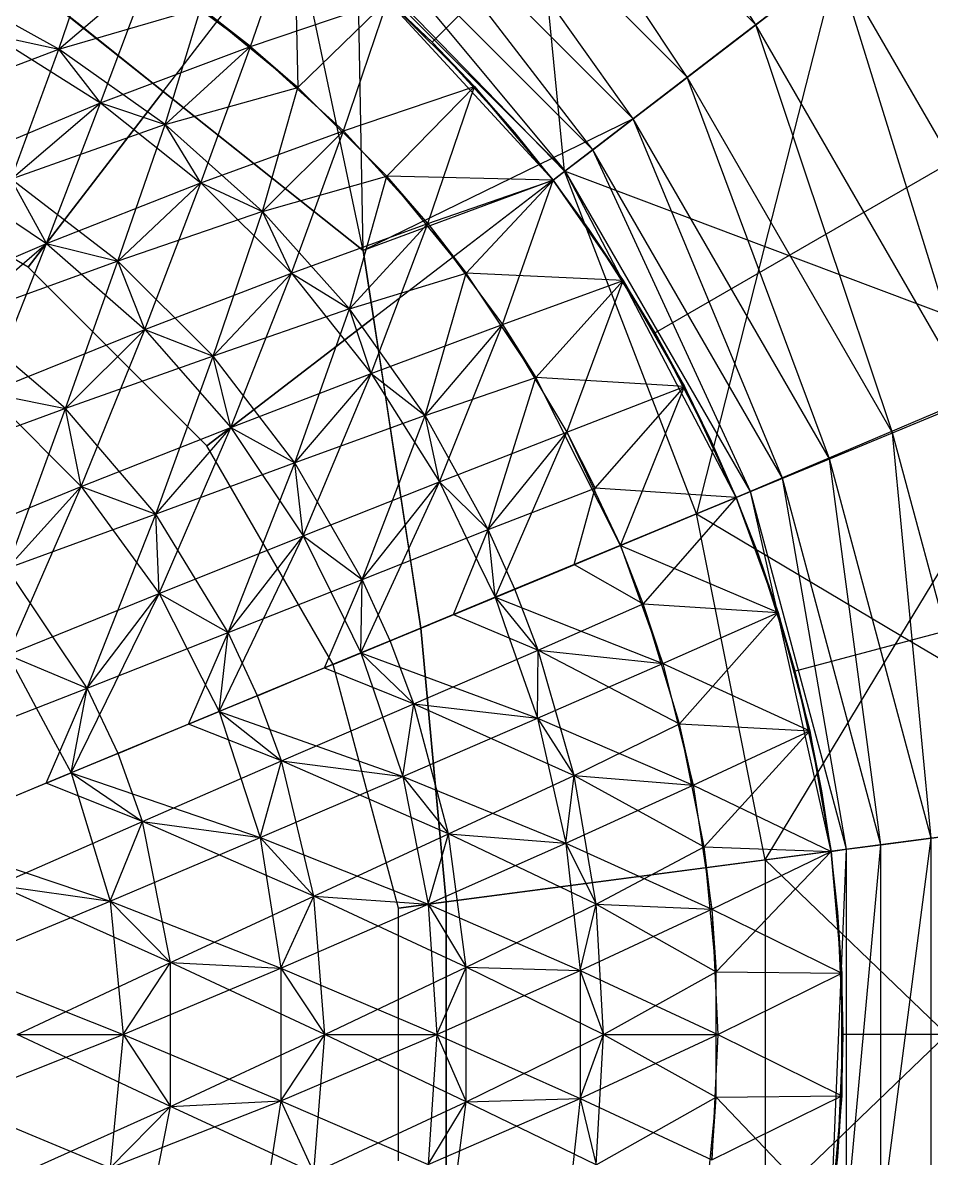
# Model space of a CAD drawing. Header units: millimetres. Extents: x -90 to 90, y -106 to 105.
# Drawn here: x 15.38 to 39.32, y -3.26 to 26.68 of the extents above; entities that cross this region are included whole.
import ezdxf

# ---------------------------------------------------------------- set-up
doc = ezdxf.new("R2010")
doc.units = ezdxf.units.MM
doc.header["$MEASUREMENT"] = 0
for name, color, linetype, true_color in [('1-CHJ_FG-O180x6', 116, 'Continuous', 0x008040), ('1-CHJ_XG1-O245x8', 241, 'Continuous', 0xff969c), ('1-QD_FG1-O114x6', 154, 'Continuous', 0x155aa6), ('1-QD_FG2-O140x6', 140, 'Continuous', 0x00b5ff), ('1-QD_FG3-O168x6', 254, 'Continuous', 0xbfbfff), ('1-QD_XG1-O168x6', 30, 'Continuous', 0xff7f00), ('1-QD_XG2-O180x8', 86, 'Continuous', 0x146d00), ('1-QD_XG3-O203x8', 12, 'Continuous', 0xbf0000), ('1-TC_ZL-B500x300x12x16', 31, 'Continuous', 0xffc28c), ('1-TG_CL-O457x12', 5, 'Continuous', 0x0000ff), ('1-TG_FG-O219x10', 140, 'Continuous', 0x00bcff), ('1-TG_HL-O299x8', 9, 'Continuous', 0xc4c4c4), ('1-TG_XG-O299x8', 12, 'Continuous', 0xb80000), ('1-TG_ZC1-O299x8', 140, 'Continuous', 0x00b2ff), ('1-TG_ZC2-O457x10', 84, 'Continuous', 0x25a025), ('1-YGZ-O1100x50', 1, 'Continuous', 0xff0000), ('1-YGZ-O1200x30', 9, 'Continuous', 0xbfbfbf), ('1-YGZ-O600x20', 6, 'Continuous', 0xff00ff)]:
    doc.layers.add(name, color=color, linetype=linetype, true_color=true_color)

msp = doc.modelspace()

# ---------------------------------------------------------------- linework, layer by layer
at = {"layer": '1-CHJ_FG-O180x6'}
for p, q in [((26.163, 26.163, 23), (24.997, 27.279, 20)), ((27.279, 24.997, 20), (26.163, 26.163, 23)), ((28.344, 23.783, 23), (27.279, 24.997, 20)), ((29.354, 22.524, 20), (28.344, 23.783, 23)), ((30.309, 21.222, 23), (29.354, 22.524, 20)), ((31.205, 19.88, 20), (30.309, 21.222, 23)), ((32.043, 18.5, 23), (31.205, 19.88, 20)), ((32.819, 17.085, 20), (32.043, 18.5, 23)), ((33.533, 15.637, 23), (32.819, 17.085, 20)), ((34.184, 14.159, 20), (33.533, 15.637, 23)), ((34.769, 12.655, 23), (34.184, 14.159, 20)), ((35.288, 11.126, 20), (34.769, 12.655, 23)), ((35.739, 9.576, 23), (35.288, 11.126, 20)), ((36.123, 8.008, 20), (35.739, 9.576, 23)), ((36.438, 6.425, 23), (36.123, 8.008, 20)), ((36.683, 4.829, 20), (36.438, 6.425, 23)), ((36.859, 3.225, 23), (36.683, 4.829, 20)), ((36.965, 1.614, 20), (36.859, 3.225, 23)), ((37, 0, 23), (36.965, 1.614, 20)), ((36.965, -1.614, 20), (37, 0, 23)), ((36.859, -3.225, 23), (36.965, -1.614, 20)), ((36.683, -4.829, 20), (36.859, -3.225, 23))]:
    msp.add_line(p, q, dxfattribs=at)
at = {"layer": '1-CHJ_XG1-O245x8'}
for p, q in [((26.163, 26.163, 23), (23.783, 28.344, 23)), ((27.279, 24.997, 20), (24.997, 27.279, 20)), ((28.344, 23.783, 23), (26.163, 26.163, 23)), ((29.354, 22.524, 20), (27.279, 24.997, 20)), ((29.354, 22.524, 23), (28.344, 23.783, 23)), ((31.205, 19.88, 20), (29.354, 22.524, 20)), ((30.309, 21.222, 23), (29.354, 22.524, 23)), ((32.043, 18.5, 23), (30.309, 21.222, 23)), ((32.819, 17.085, 20), (31.205, 19.88, 20)), ((33.533, 15.637, 23), (32.043, 18.5, 23)), ((34.184, 14.159, 20), (32.819, 17.085, 20)), ((34.184, 14.159, 23), (33.533, 15.637, 23)), ((35.288, 11.126, 20), (34.184, 14.159, 20)), ((34.769, 12.655, 23), (34.184, 14.159, 23)), ((35.739, 9.576, 23), (34.769, 12.655, 23)), ((36.123, 8.008, 20), (35.288, 11.126, 20)), ((36.438, 6.425, 23), (35.739, 9.576, 23)), ((36.683, 4.829, 20), (36.123, 8.008, 20)), ((36.683, 4.829, 23), (36.438, 6.425, 23)), ((36.965, 1.614, 20), (36.683, 4.829, 20)), ((36.859, 3.225, 23), (36.683, 4.829, 23)), ((37, 0, 23), (36.859, 3.225, 23)), ((36.965, -1.614, 20), (36.965, 1.614, 20)), ((36.859, -3.225, 23), (37, 0, 23)), ((36.683, -4.829, 20), (36.965, -1.614, 20)), ((36.683, -4.829, 23), (36.859, -3.225, 23))]:
    msp.add_line(p, q, dxfattribs=at)
at = {"layer": '1-QD_FG1-O114x6'}
for p, q in [((16.005, 20.858, 23.664), (15.068, 22.551, 20.765)), ((13.718, 18.881, 23.055), (16.005, 20.858, 23.664)), ((16.005, 20.858, 23.664), (17.883, 20.391, 20.765)), ((18.591, 18.591, 23.664), (17.883, 20.391, 20.765)), ((16.502, 16.502, 23.055), (18.591, 18.591, 23.664)), ((18.591, 18.591, 23.664), (20.391, 17.883, 20.765)), ((20.858, 16.005, 23.664), (20.391, 17.883, 20.765)), ((14.449, 16.917, 25.867), (16.502, 16.502, 23.055)), ((16.917, 14.449, 25.867), (16.502, 16.502, 23.055)), ((18.881, 13.718, 23.055), (20.858, 16.005, 23.664)), ((20.858, 16.005, 23.664), (22.551, 15.068, 20.765)), ((22.769, 13.146, 23.664), (22.551, 15.068, 20.765)), ((14.967, 12.283, 24.993), (16.917, 14.449, 25.867)), ((16.917, 14.449, 25.867), (18.881, 13.718, 23.055)), ((18.969, 11.625, 25.867), (18.881, 13.718, 23.055)), ((20.794, 10.595, 23.055), (22.769, 13.146, 23.664)), ((22.769, 13.146, 23.664), (24.325, 11.996, 20.765)), ((24.29, 10.061, 23.664), (24.325, 11.996, 20.765)), ((17.076, 9.127, 24.993), (18.969, 11.625, 25.867)), ((18.969, 11.625, 25.867), (20.794, 10.595, 23.055)), ((20.554, 8.514, 25.867), (20.794, 10.595, 23.055)), ((14.985, 10.012, 27.694), (17.076, 9.127, 24.993)), ((24.29, 10.061, 23.664), (25.682, 8.718, 20.765)), ((16.65, 6.897, 27.694), (17.076, 9.127, 24.993)), ((25.395, 6.805, 23.664), (25.682, 8.718, 20.765)), ((20.554, 8.514, 25.867), (22.195, 7.212, 23.055)), ((21.633, 5.194, 25.867), (22.195, 7.212, 23.055)), ((22.195, 7.212, 23.055), (25.395, 6.805, 23.664)), ((16.65, 6.897, 27.694), (18.528, 5.62, 24.993)), ((25.395, 6.805, 23.664), (26.601, 5.291, 20.765)), ((17.676, 3.516, 27.694), (18.528, 5.62, 24.993)), ((18.528, 5.62, 24.993), (21.633, 5.194, 25.867)), ((21.633, 5.194, 25.867), (23.05, 3.651, 23.055)), ((26.066, 3.432, 23.664), (26.601, 5.291, 20.765)), ((14.708, 3.941, 26.563), (17.676, 3.516, 27.694)), ((22.179, 1.746, 25.867), (23.05, 3.651, 23.055)), ((23.05, 3.651, 23.055), (26.066, 3.432, 23.664)), ((17.676, 3.516, 27.694), (19.269, 1.898, 24.993)), ((26.066, 3.432, 23.664), (27.064, 1.774, 20.765)), ((18.022, 0, 27.694), (19.269, 1.898, 24.993)), ((19.269, 1.898, 24.993), (22.179, 1.746, 25.867)), ((22.179, 1.746, 25.867), (23.338, 0, 23.055)), ((26.291, 0, 23.664), (27.064, 1.774, 20.765)), ((15.227, 0, 26.563), (18.022, 0, 27.694)), ((18.022, 0, 27.694), (19.269, -1.898, 24.993)), ((22.179, -1.746, 25.867), (23.338, 0, 23.055)), ((23.338, 0, 23.055), (26.291, 0, 23.664)), ((26.291, 0, 23.664), (27.064, -1.774, 20.765)), ((19.269, -1.898, 24.993), (22.179, -1.746, 25.867)), ((22.179, -1.746, 25.867), (23.05, -3.651, 23.055)), ((26.066, -3.432, 23.664), (27.064, -1.774, 20.765)), ((17.676, -3.516, 27.694), (19.269, -1.898, 24.993))]:
    msp.add_line(p, q, dxfattribs=at)
at = {"layer": '1-QD_FG2-O140x6'}
for p, q in [((22.524, 29.354, 15), (22.63, 24.968, 15)), ((16.324, 25.98, 18.142), (18.721, 28.019, 18.208)), ((22.63, 24.968, 15), (24.997, 27.279, 15)), ((21.378, 26.049, 18.208), (20.074, 27.066, 15)), ((14.569, 26.36, 21.104), (16.324, 25.98, 18.142)), ((19.13, 23.989, 18.142), (21.378, 26.049, 18.208)), ((21.378, 26.049, 18.208), (22.63, 24.968, 15)), ((17.429, 24.563, 21.104), (16.324, 25.98, 18.142)), ((24.968, 22.63, 15), (27.279, 24.997, 15)), ((15.068, 22.551, 20.765), (17.429, 24.563, 21.104)), ((17.429, 24.563, 21.104), (19.13, 23.989, 18.142)), ((20.069, 22.457, 21.104), (19.13, 23.989, 18.142)), ((21.696, 21.696, 18.142), (23.828, 23.828, 18.208)), ((17.883, 20.391, 20.765), (20.069, 22.457, 21.104)), ((20.069, 22.457, 21.104), (21.696, 21.696, 18.142)), ((29.354, 22.524, 15), (24.968, 22.63, 15)), ((26.049, 21.378, 18.208), (24.968, 22.63, 15)), ((27.066, 20.074, 15), (29.354, 22.524, 15)), ((22.457, 20.069, 21.104), (21.696, 21.696, 18.142)), ((23.989, 19.13, 18.142), (26.049, 21.378, 18.208)), ((26.049, 21.378, 18.208), (27.066, 20.074, 15)), ((20.391, 17.883, 20.765), (22.457, 20.069, 21.104)), ((22.457, 20.069, 21.104), (23.989, 19.13, 18.142)), ((31.205, 19.88, 15), (27.066, 20.074, 15)), ((28.903, 17.324, 15), (31.205, 19.88, 15)), ((24.563, 17.429, 21.104), (23.989, 19.13, 18.142)), ((25.98, 16.324, 18.142), (28.019, 18.721, 18.208)), ((28.019, 18.721, 18.208), (28.903, 17.324, 15)), ((22.551, 15.068, 20.765), (24.563, 17.429, 21.104)), ((24.563, 17.429, 21.104), (25.98, 16.324, 18.142)), ((32.819, 17.085, 15), (28.903, 17.324, 15)), ((30.462, 14.408, 15), (32.819, 17.085, 15)), ((26.36, 14.569, 21.104), (25.98, 16.324, 18.142)), ((27.644, 13.313, 18.142), (29.719, 15.885, 18.208)), ((29.719, 15.885, 18.208), (30.462, 14.408, 15)), ((24.325, 11.996, 20.765), (26.36, 14.569, 21.104)), ((26.36, 14.569, 21.104), (27.644, 13.313, 18.142)), ((34.184, 14.159, 15), (30.462, 14.408, 15)), ((34.184, 14.159, 15), (31.728, 11.352, 15)), ((27.826, 11.526, 21.104), (27.644, 13.313, 18.142)), ((27.826, 11.526, 21.104), (28.961, 10.134, 18.142)), ((31.728, 11.352, 15), (35.288, 11.126, 15)), ((32.247, 9.782, 18.208), (31.728, 11.352, 15)), ((35.288, 11.126, 15), (32.688, 8.188, 15)), ((28.941, 8.338, 21.104), (28.961, 10.134, 18.142)), ((28.961, 10.134, 18.142), (32.247, 9.782, 18.208)), ((25.682, 8.718, 20.765), (28.941, 8.338, 21.104)), ((28.941, 8.338, 21.104), (29.913, 6.828, 18.142)), ((32.688, 8.188, 15), (36.123, 8.008, 15)), ((33.05, 6.574, 18.208), (32.688, 8.188, 15)), ((36.123, 8.008, 15), (33.333, 4.944, 15)), ((29.693, 5.045, 21.104), (29.913, 6.828, 18.142)), ((29.913, 6.828, 18.142), (33.05, 6.574, 18.208)), ((26.601, 5.291, 20.765), (29.693, 5.045, 21.104)), ((29.693, 5.045, 21.104), (30.49, 3.435, 18.142)), ((33.333, 4.944, 15), (36.683, 4.829, 15)), ((33.535, 3.303, 18.208), (33.333, 4.944, 15)), ((36.683, 4.829, 15), (33.657, 1.653, 15)), ((30.071, 1.689, 21.104), (30.49, 3.435, 18.142)), ((30.49, 3.435, 18.142), (33.535, 3.303, 18.208)), ((33.535, 3.303, 18.208), (33.657, 1.653, 15)), ((27.064, 1.774, 20.765), (30.071, 1.689, 21.104)), ((30.071, 1.689, 21.104), (30.683, 0, 18.142)), ((33.657, 1.653, 15), (36.965, 1.614, 15)), ((30.071, -1.689, 21.104), (30.683, 0, 18.142)), ((30.683, 0, 18.142), (33.698, 0, 18.208)), ((27.064, -1.774, 20.765), (30.071, -1.689, 21.104)), ((30.071, -1.689, 21.104), (30.49, -3.435, 18.142)), ((33.535, -3.303, 18.208), (33.657, -1.653, 15)), ((33.657, -1.653, 15), (36.965, -1.614, 15)), ((36.683, -4.829, 15), (33.657, -1.653, 15))]:
    msp.add_line(p, q, dxfattribs=at)
at = {"layer": '1-QD_FG3-O168x6'}
for p, q in [((27.279, 24.997, 15), (24.997, 27.279, 12)), ((29.354, 22.524, 15), (27.279, 24.997, 12)), ((27.279, 24.997, 12), (27.279, 24.997, 15)), ((31.205, 19.88, 15), (29.354, 22.524, 12)), ((32.819, 17.085, 15), (31.205, 19.88, 12)), ((31.205, 19.88, 12), (31.205, 19.88, 15)), ((34.184, 14.159, 15), (32.819, 17.085, 12)), ((32.819, 17.085, 12), (32.819, 17.085, 15)), ((34.184, 14.159, 15), (31.133, 12.896, 15)), ((32.837, 13.602, 13.63), (34.184, 14.159, 15)), ((35.288, 11.126, 15), (34.184, 14.159, 12)), ((32.692, 13.541, 16.642), (29.906, 12.388, 16.712)), ((31.133, 12.896, 15), (32.692, 13.541, 16.642)), ((31.133, 12.896, 18.208), (28.347, 11.742, 18.142)), ((29.906, 12.388, 16.712), (31.133, 12.896, 18.208)), ((29.509, 12.223, 19.697), (26.73, 11.072, 19.494)), ((28.347, 11.742, 18.142), (29.509, 12.223, 19.697)), ((27.826, 11.526, 21.104), (25.057, 10.379, 20.765)), ((26.73, 11.072, 19.494), (27.826, 11.526, 21.104)), ((36.123, 8.008, 15), (35.288, 11.126, 12)), ((35.288, 11.126, 12), (35.288, 11.126, 15)), ((26.084, 10.805, 22.428), (23.333, 9.665, 21.953)), ((25.057, 10.379, 20.765), (26.084, 10.805, 22.428)), ((24.29, 10.061, 23.664), (21.561, 8.931, 23.055)), ((23.333, 9.665, 21.953), (24.29, 10.061, 23.664)), ((22.445, 9.297, 24.811), (19.745, 8.179, 24.069)), ((21.561, 8.931, 23.055), (22.445, 9.297, 24.811)), ((20.554, 8.514, 25.867), (17.888, 7.409, 24.993)), ((19.745, 8.179, 24.069), (20.554, 8.514, 25.867)), ((36.683, 4.829, 15), (36.123, 8.008, 12)), ((36.123, 8.008, 12), (36.123, 8.008, 15)), ((18.621, 7.713, 26.829), (15.994, 6.625, 25.825)), ((17.888, 7.409, 24.993), (18.621, 7.713, 26.829)), ((16.65, 6.897, 27.694), (14.068, 5.827, 26.563)), ((15.994, 6.625, 25.825), (16.65, 6.897, 27.694)), ((36.965, 1.614, 15), (36.683, 4.829, 12)), ((36.965, -1.614, 15), (36.965, 1.614, 12)), ((36.965, 1.614, 12), (36.965, 1.614, 15)), ((36.683, -4.829, 15), (36.965, -1.614, 12)), ((36.965, -1.614, 12), (36.965, -1.614, 15))]:
    msp.add_line(p, q, dxfattribs=at)
at = {"layer": '1-QD_XG1-O168x6'}
for p, q in [((13.146, 22.769, 23.664), (17.429, 24.563, 21.104)), ((16.005, 20.858, 23.664), (17.429, 24.563, 21.104)), ((13.146, 22.769, 23.664), (16.005, 20.858, 23.664)), ((16.005, 20.858, 23.664), (20.069, 22.457, 21.104)), ((18.591, 18.591, 23.664), (20.069, 22.457, 21.104)), ((11.625, 18.969, 25.867), (16.005, 20.858, 23.664)), ((14.449, 16.917, 25.867), (16.005, 20.858, 23.664)), ((16.005, 20.858, 23.664), (18.591, 18.591, 23.664)), ((17.883, 20.391, 20.765), (13.718, 18.881, 23.055)), ((16.502, 16.502, 23.055), (17.883, 20.391, 20.765)), ((18.591, 18.591, 23.664), (22.457, 20.069, 21.104)), ((20.858, 16.005, 23.664), (22.457, 20.069, 21.104)), ((16.502, 16.502, 23.055), (13.718, 18.881, 23.055)), ((14.449, 16.917, 25.867), (18.591, 18.591, 23.664)), ((16.917, 14.449, 25.867), (18.591, 18.591, 23.664)), ((18.591, 18.591, 23.664), (20.858, 16.005, 23.664)), ((20.391, 17.883, 20.765), (16.502, 16.502, 23.055)), ((18.881, 13.718, 23.055), (20.391, 17.883, 20.765)), ((20.858, 16.005, 23.664), (24.563, 17.429, 21.104)), ((22.769, 13.146, 23.664), (24.563, 17.429, 21.104)), ((14.449, 16.917, 25.867), (16.917, 14.449, 25.867)), ((16.502, 16.502, 23.055), (12.283, 14.967, 24.993)), ((14.967, 12.283, 24.993), (16.502, 16.502, 23.055)), ((18.881, 13.718, 23.055), (16.502, 16.502, 23.055)), ((16.917, 14.449, 25.867), (20.858, 16.005, 23.664)), ((18.969, 11.625, 25.867), (20.858, 16.005, 23.664)), ((20.858, 16.005, 23.664), (22.769, 13.146, 23.664)), ((22.551, 15.068, 20.765), (18.881, 13.718, 23.055)), ((20.794, 10.595, 23.055), (22.551, 15.068, 20.765)), ((12.743, 12.743, 27.694), (16.917, 14.449, 25.867)), ((14.985, 10.012, 27.694), (16.917, 14.449, 25.867)), ((16.917, 14.449, 25.867), (18.969, 11.625, 25.867)), ((22.769, 13.146, 23.664), (26.36, 14.569, 21.104)), ((24.29, 10.061, 23.664), (26.36, 14.569, 21.104)), ((18.881, 13.718, 23.055), (14.967, 12.283, 24.993)), ((17.076, 9.127, 24.993), (18.881, 13.718, 23.055)), ((20.794, 10.595, 23.055), (18.881, 13.718, 23.055)), ((18.969, 11.625, 25.867), (22.769, 13.146, 23.664)), ((20.554, 8.514, 25.867), (22.769, 13.146, 23.664)), ((22.769, 13.146, 23.664), (23.848, 10.958, 23.664)), ((17.076, 9.127, 24.993), (14.967, 12.283, 24.993)), ((20.794, 10.595, 23.055), (24.325, 11.996, 20.765)), ((23.333, 9.665, 21.953), (24.325, 11.996, 20.765)), ((14.985, 10.012, 27.694), (18.969, 11.625, 25.867)), ((16.65, 6.897, 27.694), (18.969, 11.625, 25.867)), ((18.969, 11.625, 25.867), (20.1, 9.405, 25.867)), ((23.848, 10.958, 23.664), (24.29, 10.061, 23.664)), ((17.076, 9.127, 24.993), (20.794, 10.595, 23.055)), ((19.745, 8.179, 24.069), (20.794, 10.595, 23.055)), ((21.561, 8.931, 23.055), (20.794, 10.595, 23.055)), ((14.985, 10.012, 27.694), (16.179, 7.779, 27.694)), ((24.29, 10.061, 23.664), (28.941, 8.338, 21.104)), ((24.29, 10.061, 23.664), (24.611, 9.114, 23.664)), ((23.333, 9.665, 21.953), (25.682, 8.718, 20.765)), ((20.1, 9.405, 25.867), (20.554, 8.514, 25.867)), ((13.187, 7.613, 26.563), (17.076, 9.127, 24.993)), ((15.994, 6.625, 25.825), (17.076, 9.127, 24.993)), ((17.888, 7.409, 24.993), (17.076, 9.127, 24.993)), ((24.611, 9.114, 23.664), (25.395, 6.805, 23.664)), ((22.195, 7.212, 23.055), (21.561, 8.931, 23.055)), ((22.195, 7.212, 23.055), (25.682, 8.718, 20.765)), ((20.554, 8.514, 25.867), (25.395, 6.805, 23.664)), ((20.554, 8.514, 25.867), (20.863, 7.563, 25.867)), ((22.195, 7.212, 23.055), (19.745, 8.179, 24.069)), ((25.395, 6.805, 23.664), (28.941, 8.338, 21.104)), ((16.179, 7.779, 27.694), (16.65, 6.897, 27.694)), ((20.863, 7.563, 25.867), (21.633, 5.194, 25.867)), ((18.528, 5.62, 24.993), (17.888, 7.409, 24.993)), ((18.528, 5.62, 24.993), (22.195, 7.212, 23.055)), ((23.05, 3.651, 23.055), (22.195, 7.212, 23.055)), ((26.601, 5.291, 20.765), (22.195, 7.212, 23.055)), ((16.65, 6.897, 27.694), (21.633, 5.194, 25.867)), ((16.65, 6.897, 27.694), (16.94, 5.94, 27.694)), ((18.528, 5.62, 24.993), (15.994, 6.625, 25.825)), ((21.633, 5.194, 25.867), (25.395, 6.805, 23.664)), ((25.395, 6.805, 23.664), (26.066, 3.432, 23.664)), ((25.395, 6.805, 23.664), (29.693, 5.045, 21.104)), ((16.94, 5.94, 27.694), (17.676, 3.516, 27.694)), ((14.708, 3.941, 26.563), (18.528, 5.62, 24.993)), ((19.269, 1.898, 24.993), (18.528, 5.62, 24.993)), ((23.05, 3.651, 23.055), (18.528, 5.62, 24.993)), ((12.609, 5.223, 29.132), (17.676, 3.516, 27.694)), ((17.676, 3.516, 27.694), (21.633, 5.194, 25.867)), ((21.633, 5.194, 25.867), (22.179, 1.746, 25.867)), ((21.633, 5.194, 25.867), (26.066, 3.432, 23.664)), ((23.05, 3.651, 23.055), (26.601, 5.291, 20.765)), ((26.066, 3.432, 23.664), (29.693, 5.045, 21.104)), ((19.269, 1.898, 24.993), (14.708, 3.941, 26.563)), ((19.269, 1.898, 24.993), (23.05, 3.651, 23.055)), ((23.338, 0, 23.055), (23.05, 3.651, 23.055)), ((27.064, 1.774, 20.765), (23.05, 3.651, 23.055)), ((13.531, 1.781, 29.132), (17.676, 3.516, 27.694)), ((17.676, 3.516, 27.694), (18.022, 0, 27.694)), ((17.676, 3.516, 27.694), (22.179, 1.746, 25.867)), ((22.179, 1.746, 25.867), (26.066, 3.432, 23.664)), ((26.066, 3.432, 23.664), (26.291, 0, 23.664)), ((26.066, 3.432, 23.664), (30.071, 1.689, 21.104)), ((15.227, 0, 26.563), (19.269, 1.898, 24.993)), ((19.269, -1.898, 24.993), (19.269, 1.898, 24.993)), ((23.338, 0, 23.055), (19.269, 1.898, 24.993)), ((13.531, 1.781, 29.132), (18.022, 0, 27.694)), ((18.022, 0, 27.694), (22.179, 1.746, 25.867)), ((22.179, 1.746, 25.867), (22.179, -1.746, 25.867)), ((22.179, 1.746, 25.867), (26.291, 0, 23.664)), ((23.338, 0, 23.055), (27.064, 1.774, 20.765)), ((26.291, 0, 23.664), (30.071, 1.689, 21.104)), ((13.531, -1.781, 29.132), (18.022, 0, 27.694)), ((19.269, -1.898, 24.993), (15.227, 0, 26.563)), ((18.022, 0, 27.694), (17.676, -3.516, 27.694)), ((18.022, 0, 27.694), (22.179, -1.746, 25.867)), ((19.269, -1.898, 24.993), (23.338, 0, 23.055)), ((22.179, -1.746, 25.867), (26.291, 0, 23.664)), ((23.05, -3.651, 23.055), (23.338, 0, 23.055)), ((27.064, -1.774, 20.765), (23.338, 0, 23.055)), ((26.291, 0, 23.664), (26.066, -3.432, 23.664)), ((26.291, 0, 23.664), (30.071, -1.689, 21.104)), ((13.531, -1.781, 29.132), (17.676, -3.516, 27.694)), ((17.676, -3.516, 27.694), (22.179, -1.746, 25.867)), ((22.179, -1.746, 25.867), (21.633, -5.194, 25.867)), ((22.179, -1.746, 25.867), (26.066, -3.432, 23.664)), ((23.05, -3.651, 23.055), (27.064, -1.774, 20.765)), ((26.066, -3.432, 23.664), (30.071, -1.689, 21.104)), ((14.708, -3.941, 26.563), (19.269, -1.898, 24.993)), ((18.528, -5.62, 24.993), (19.269, -1.898, 24.993)), ((23.05, -3.651, 23.055), (19.269, -1.898, 24.993))]:
    msp.add_line(p, q, dxfattribs=at)
at = {"layer": '1-QD_XG2-O180x8'}
for p, q in [((22.524, 29.354, 12), (22.63, 24.968, 15)), ((16.324, 25.98, 18.142), (17.324, 28.903, 15)), ((17.429, 24.563, 21.104), (18.721, 28.019, 18.208)), ((18.721, 28.019, 18.208), (21.378, 26.049, 18.208)), ((16.324, 25.98, 18.142), (13.313, 27.644, 18.142)), ((22.63, 24.968, 15), (24.997, 27.279, 12)), ((24.997, 27.279, 15), (27.279, 24.997, 15)), ((16.324, 25.98, 18.142), (20.074, 27.066, 15)), ((19.13, 23.989, 18.142), (20.074, 27.066, 15)), ((22.63, 24.968, 15), (20.074, 27.066, 15)), ((14.569, 26.36, 21.104), (17.429, 24.563, 21.104)), ((17.429, 24.563, 21.104), (21.378, 26.049, 18.208)), ((20.069, 22.457, 21.104), (21.378, 26.049, 18.208)), ((21.378, 26.049, 18.208), (23.828, 23.828, 18.208)), ((11.996, 24.325, 20.765), (16.324, 25.98, 18.142)), ((15.068, 22.551, 20.765), (16.324, 25.98, 18.142)), ((19.13, 23.989, 18.142), (16.324, 25.98, 18.142)), ((19.13, 23.989, 18.142), (22.63, 24.968, 15)), ((21.696, 21.696, 18.142), (22.63, 24.968, 15)), ((24.968, 22.63, 15), (22.63, 24.968, 15)), ((24.968, 22.63, 15), (27.279, 24.997, 12)), ((27.279, 24.997, 15), (29.354, 22.524, 15)), ((17.429, 24.563, 21.104), (20.069, 22.457, 21.104)), ((19.13, 23.989, 18.142), (15.068, 22.551, 20.765)), ((17.883, 20.391, 20.765), (19.13, 23.989, 18.142)), ((21.696, 21.696, 18.142), (19.13, 23.989, 18.142)), ((20.069, 22.457, 21.104), (23.828, 23.828, 18.208)), ((22.457, 20.069, 21.104), (23.828, 23.828, 18.208)), ((23.828, 23.828, 18.208), (26.049, 21.378, 18.208)), ((17.883, 20.391, 20.765), (15.068, 22.551, 20.765)), ((20.069, 22.457, 21.104), (22.457, 20.069, 21.104)), ((21.696, 21.696, 18.142), (24.968, 22.63, 15)), ((23.989, 19.13, 18.142), (24.968, 22.63, 15)), ((27.066, 20.074, 15), (24.968, 22.63, 15)), ((29.354, 22.524, 12), (24.968, 22.63, 15)), ((27.066, 20.074, 15), (29.354, 22.524, 12)), ((29.354, 22.524, 15), (31.205, 19.88, 15)), ((21.696, 21.696, 18.142), (17.883, 20.391, 20.765)), ((20.391, 17.883, 20.765), (21.696, 21.696, 18.142)), ((23.989, 19.13, 18.142), (21.696, 21.696, 18.142)), ((22.457, 20.069, 21.104), (26.049, 21.378, 18.208)), ((24.563, 17.429, 21.104), (26.049, 21.378, 18.208)), ((26.049, 21.378, 18.208), (28.019, 18.721, 18.208)), ((20.391, 17.883, 20.765), (17.883, 20.391, 20.765)), ((22.457, 20.069, 21.104), (24.563, 17.429, 21.104)), ((23.989, 19.13, 18.142), (27.066, 20.074, 15)), ((25.98, 16.324, 18.142), (27.066, 20.074, 15)), ((28.903, 17.324, 15), (27.066, 20.074, 15)), ((31.205, 19.88, 12), (27.066, 20.074, 15)), ((28.903, 17.324, 15), (31.205, 19.88, 12)), ((31.205, 19.88, 15), (32.819, 17.085, 15)), ((23.989, 19.13, 18.142), (20.391, 17.883, 20.765)), ((22.551, 15.068, 20.765), (23.989, 19.13, 18.142)), ((25.98, 16.324, 18.142), (23.989, 19.13, 18.142)), ((24.563, 17.429, 21.104), (28.019, 18.721, 18.208)), ((26.36, 14.569, 21.104), (28.019, 18.721, 18.208)), ((28.019, 18.721, 18.208), (29.719, 15.885, 18.208)), ((22.551, 15.068, 20.765), (20.391, 17.883, 20.765)), ((24.563, 17.429, 21.104), (26.36, 14.569, 21.104)), ((25.98, 16.324, 18.142), (28.903, 17.324, 15)), ((27.644, 13.313, 18.142), (28.903, 17.324, 15)), ((31.133, 12.896, 15), (28.903, 17.324, 15)), ((32.819, 17.085, 12), (28.903, 17.324, 15)), ((30.462, 14.408, 15), (32.819, 17.085, 12)), ((32.819, 17.085, 15), (34.184, 14.159, 15)), ((25.98, 16.324, 18.142), (22.551, 15.068, 20.765)), ((24.325, 11.996, 20.765), (25.98, 16.324, 18.142)), ((27.644, 13.313, 18.142), (25.98, 16.324, 18.142)), ((26.36, 14.569, 21.104), (29.719, 15.885, 18.208)), ((27.826, 11.526, 21.104), (29.719, 15.885, 18.208)), ((29.719, 15.885, 18.208), (30.705, 13.8, 18.208)), ((24.325, 11.996, 20.765), (22.551, 15.068, 20.765)), ((26.36, 14.569, 21.104), (27.392, 12.427, 21.104)), ((27.644, 13.313, 18.142), (30.462, 14.408, 15)), ((29.906, 12.388, 16.712), (30.462, 14.408, 15)), ((34.184, 14.159, 12), (30.462, 14.408, 15)), ((34.184, 14.159, 12), (31.728, 11.352, 15)), ((34.184, 14.159, 15), (35.288, 11.126, 15)), ((30.705, 13.8, 18.208), (31.133, 12.896, 18.208)), ((24.325, 11.996, 20.765), (27.644, 13.313, 18.142)), ((26.73, 11.072, 19.494), (27.644, 13.313, 18.142)), ((28.347, 11.742, 18.142), (27.644, 13.313, 18.142)), ((31.133, 12.896, 18.208), (31.469, 11.954, 18.208)), ((31.728, 11.352, 15), (31.133, 12.896, 15)), ((27.392, 12.427, 21.104), (27.826, 11.526, 21.104)), ((29.906, 12.388, 16.712), (31.728, 11.352, 15)), ((25.057, 10.379, 20.765), (24.325, 11.996, 20.765)), ((28.961, 10.134, 18.142), (28.347, 11.742, 18.142)), ((31.469, 11.954, 18.208), (32.247, 9.782, 18.208)), ((27.826, 11.526, 21.104), (32.247, 9.782, 18.208)), ((27.826, 11.526, 21.104), (28.156, 10.582, 21.104)), ((28.961, 10.134, 18.142), (31.728, 11.352, 15)), ((32.688, 8.188, 15), (31.728, 11.352, 15)), ((31.728, 11.352, 15), (35.288, 11.126, 12)), ((35.288, 11.126, 12), (32.688, 8.188, 15)), ((35.288, 11.126, 15), (36.123, 8.008, 15)), ((26.73, 11.072, 19.494), (28.961, 10.134, 18.142)), ((28.156, 10.582, 21.104), (28.941, 8.338, 21.104)), ((25.682, 8.718, 20.765), (25.057, 10.379, 20.765)), ((25.682, 8.718, 20.765), (28.961, 10.134, 18.142)), ((29.913, 6.828, 18.142), (28.961, 10.134, 18.142)), ((28.961, 10.134, 18.142), (32.688, 8.188, 15)), ((28.941, 8.338, 21.104), (32.247, 9.782, 18.208)), ((32.247, 9.782, 18.208), (33.05, 6.574, 18.208)), ((26.601, 5.291, 20.765), (25.682, 8.718, 20.765)), ((25.682, 8.718, 20.765), (29.913, 6.828, 18.142)), ((28.941, 8.338, 21.104), (29.693, 5.045, 21.104)), ((28.941, 8.338, 21.104), (33.05, 6.574, 18.208)), ((29.913, 6.828, 18.142), (32.688, 8.188, 15)), ((33.333, 4.944, 15), (32.688, 8.188, 15)), ((32.688, 8.188, 15), (36.123, 8.008, 12)), ((36.123, 8.008, 12), (33.333, 4.944, 15)), ((36.123, 8.008, 15), (36.683, 4.829, 15)), ((26.601, 5.291, 20.765), (29.913, 6.828, 18.142)), ((30.49, 3.435, 18.142), (29.913, 6.828, 18.142)), ((29.913, 6.828, 18.142), (33.333, 4.944, 15)), ((29.693, 5.045, 21.104), (33.05, 6.574, 18.208)), ((33.05, 6.574, 18.208), (33.535, 3.303, 18.208)), ((27.064, 1.774, 20.765), (26.601, 5.291, 20.765)), ((30.49, 3.435, 18.142), (26.601, 5.291, 20.765)), ((29.693, 5.045, 21.104), (30.071, 1.689, 21.104)), ((29.693, 5.045, 21.104), (33.535, 3.303, 18.208)), ((30.49, 3.435, 18.142), (33.333, 4.944, 15)), ((33.657, 1.653, 15), (33.333, 4.944, 15)), ((33.333, 4.944, 15), (36.683, 4.829, 12)), ((36.683, 4.829, 12), (33.657, 1.653, 15)), ((36.683, 4.829, 15), (36.965, 1.614, 15)), ((27.064, 1.774, 20.765), (30.49, 3.435, 18.142)), ((30.071, 1.689, 21.104), (33.535, 3.303, 18.208)), ((30.683, 0, 18.142), (30.49, 3.435, 18.142)), ((30.49, 3.435, 18.142), (33.657, 1.653, 15)), ((33.535, 3.303, 18.208), (33.698, 0, 18.208)), ((30.683, 0, 18.142), (27.064, 1.774, 20.765)), ((27.064, -1.774, 20.765), (27.064, 1.774, 20.765)), ((30.071, 1.689, 21.104), (30.071, -1.689, 21.104)), ((30.071, 1.689, 21.104), (33.698, 0, 18.208)), ((30.683, 0, 18.142), (33.657, 1.653, 15)), ((33.657, -1.653, 15), (33.657, 1.653, 15)), ((33.657, 1.653, 15), (36.965, 1.614, 12)), ((36.965, 1.614, 15), (36.965, -1.614, 15)), ((27.064, -1.774, 20.765), (30.683, 0, 18.142)), ((30.071, -1.689, 21.104), (33.698, 0, 18.208)), ((30.49, -3.435, 18.142), (30.683, 0, 18.142)), ((30.683, 0, 18.142), (33.657, -1.653, 15)), ((33.698, 0, 18.208), (33.535, -3.303, 18.208)), ((26.601, -5.291, 20.765), (27.064, -1.774, 20.765)), ((30.49, -3.435, 18.142), (27.064, -1.774, 20.765)), ((30.071, -1.689, 21.104), (29.693, -5.045, 21.104)), ((30.071, -1.689, 21.104), (33.535, -3.303, 18.208)), ((30.49, -3.435, 18.142), (33.657, -1.653, 15)), ((33.333, -4.944, 15), (33.657, -1.653, 15)), ((33.657, -1.653, 15), (36.965, -1.614, 12)), ((36.683, -4.829, 12), (33.657, -1.653, 15)), ((36.965, -1.614, 15), (36.683, -4.829, 15))]:
    msp.add_line(p, q, dxfattribs=at)
at = {"layer": '1-QD_XG3-O203x8'}
for p, q in [((21.378, 26.049, 18.208), (22.524, 29.354, 15)), ((21.378, 26.049, 18.208), (24.997, 27.279, 15)), ((23.828, 23.828, 18.208), (24.997, 27.279, 15)), ((24.997, 27.279, 12), (27.279, 24.997, 12)), ((23.828, 23.828, 18.208), (27.279, 24.997, 15)), ((26.049, 21.378, 18.208), (27.279, 24.997, 15)), ((27.279, 24.997, 12), (29.354, 22.524, 12)), ((26.049, 21.378, 18.208), (29.354, 22.524, 15)), ((28.019, 18.721, 18.208), (29.354, 22.524, 15)), ((29.354, 22.524, 12), (31.205, 19.88, 12)), ((28.019, 18.721, 18.208), (31.205, 19.88, 15)), ((29.719, 15.885, 18.208), (31.205, 19.88, 15)), ((31.205, 19.88, 12), (32.819, 17.085, 12)), ((29.719, 15.885, 18.208), (32.819, 17.085, 15)), ((31.133, 12.896, 18.208), (32.819, 17.085, 15)), ((32.819, 17.085, 12), (34.184, 14.159, 12)), ((34.184, 14.159, 15), (32.692, 13.541, 16.642)), ((34.184, 14.159, 12), (32.837, 13.602, 13.63)), ((34.184, 14.159, 12), (35.288, 11.126, 12)), ((32.837, 13.602, 13.63), (31.133, 12.896, 15)), ((32.692, 13.541, 16.642), (31.133, 12.896, 18.208)), ((31.133, 12.896, 18.208), (29.509, 12.223, 19.697)), ((31.133, 12.896, 15), (29.906, 12.388, 16.712)), ((31.133, 12.896, 18.208), (35.288, 11.126, 15)), ((29.906, 12.388, 16.712), (28.347, 11.742, 18.142)), ((29.509, 12.223, 19.697), (27.826, 11.526, 21.104)), ((28.347, 11.742, 18.142), (26.73, 11.072, 19.494)), ((27.826, 11.526, 21.104), (26.084, 10.805, 22.428)), ((32.247, 9.782, 18.208), (35.288, 11.126, 15)), ((35.288, 11.126, 12), (36.123, 8.008, 12)), ((26.084, 10.805, 22.428), (24.29, 10.061, 23.664)), ((26.73, 11.072, 19.494), (25.057, 10.379, 20.765)), ((25.057, 10.379, 20.765), (23.333, 9.665, 21.953)), ((24.29, 10.061, 23.664), (22.445, 9.297, 24.811)), ((23.333, 9.665, 21.953), (21.561, 8.931, 23.055)), ((32.247, 9.782, 18.208), (36.123, 8.008, 15)), ((22.445, 9.297, 24.811), (20.554, 8.514, 25.867)), ((21.561, 8.931, 23.055), (19.745, 8.179, 24.069)), ((20.554, 8.514, 25.867), (18.621, 7.713, 26.829)), ((19.745, 8.179, 24.069), (17.888, 7.409, 24.993)), ((33.05, 6.574, 18.208), (36.123, 8.008, 15)), ((36.123, 8.008, 12), (36.683, 4.829, 12)), ((18.621, 7.713, 26.829), (16.65, 6.897, 27.694)), ((17.888, 7.409, 24.993), (15.994, 6.625, 25.825)), ((16.65, 6.897, 27.694), (14.644, 6.066, 28.463)), ((15.994, 6.625, 25.825), (14.068, 5.827, 26.563)), ((33.05, 6.574, 18.208), (36.683, 4.829, 15)), ((33.535, 3.303, 18.208), (36.683, 4.829, 15)), ((36.683, 4.829, 12), (36.965, 1.614, 12)), ((33.535, 3.303, 18.208), (36.965, 1.614, 15)), ((33.698, 0, 18.208), (36.965, 1.614, 15)), ((36.965, 1.614, 12), (36.965, -1.614, 12)), ((33.698, 0, 18.208), (36.965, -1.614, 15)), ((33.535, -3.303, 18.208), (36.965, -1.614, 15)), ((36.965, -1.614, 12), (36.683, -4.829, 12))]:
    msp.add_line(p, q, dxfattribs=at)
at = {"layer": '1-TC_ZL-B500x300x12x16'}
for p, q in [((30.405, 30.405, 23), (26.163, 26.163, 23)), ((38.874, 29.829, 23), (34.114, 26.177, 23)), ((34.114, 26.177, 23), (29.354, 22.524, 23)), ((42.435, 24.5, 23), (37.239, 21.5, 23)), ((37.239, 21.5, 23), (32.043, 18.5, 23)), ((39.707, 16.501, 23), (34.184, 14.159, 23)), ((41.535, 11.129, 23), (35.739, 9.576, 23)), ((42.632, 5.613, 23), (36.683, 4.829, 23)), ((42.999, 0, 23), (37, 0, 23))]:
    msp.add_line(p, q, dxfattribs=at)
at = {"layer": '1-TG_CL-O457x12'}
for p, q in [((29.659, 22.758, 45.218), (22.851, 29.78, 45.218)), ((33.136, 13.725, 45.218), (29.659, 22.758, 45.218)), ((34.947, 4.601, 45.218), (33.136, 13.725, 45.218)), ((34.947, 4.601, 45.218), (34.947, -4.601, 45.218))]:
    msp.add_line(p, q, dxfattribs=at)
at = {"layer": '1-TG_FG-O219x10'}
for p, q in [((16.878, 26.616, 45.218), (14.677, 28.367, 42.118)), ((19.079, 24.864, 42.118), (20.965, 27.322, 45.218)), ((16.878, 26.616, 42.118), (16.878, 26.616, 45.218)), ((19.079, 24.864, 45.218), (16.878, 26.616, 42.118)), ((32.177, 24.69, 42.118), (34.695, 26.623, 45.218)), ((34.695, 26.623, 42.118), (34.695, 26.623, 45.218)), ((20.837, 23.466, 42.118), (19.079, 24.864, 45.218)), ((19.079, 24.864, 45.218), (19.079, 24.864, 42.118)), ((29.659, 22.758, 42.118), (32.177, 24.69, 45.218)), ((32.177, 24.69, 45.218), (32.177, 24.69, 42.118)), ((20.837, 23.466, 45.218), (20.837, 23.466, 42.118)), ((22.594, 22.068, 42.118), (20.837, 23.466, 45.218)), ((27.14, 20.826, 42.118), (29.659, 22.758, 45.218)), ((29.659, 22.758, 45.218), (29.659, 22.758, 42.118)), ((22.594, 22.068, 45.218), (22.594, 22.068, 42.118)), ((24.351, 20.67, 42.118), (22.594, 22.068, 45.218)), ((24.351, 20.67, 42.118), (24.622, 18.893, 45.218)), ((24.622, 18.893, 42.118), (27.14, 20.826, 45.218)), ((27.14, 20.826, 45.218), (27.14, 20.826, 42.118)), ((24.934, 16.849, 42.118), (24.622, 18.893, 45.218)), ((24.622, 18.893, 45.218), (24.622, 18.893, 42.118)), ((24.934, 16.849, 45.218), (24.934, 16.849, 42.118)), ((25.245, 14.804, 42.118), (24.934, 16.849, 45.218)), ((36.77, 15.231, 42.118), (40.403, 16.736, 45.218)), ((33.136, 13.725, 42.118), (36.77, 15.231, 45.218)), ((36.77, 15.231, 45.218), (36.77, 15.231, 42.118)), ((25.245, 14.804, 45.218), (25.245, 14.804, 42.118)), ((25.557, 12.76, 42.118), (25.245, 14.804, 45.218)), ((29.502, 12.22, 42.118), (33.136, 13.725, 45.218)), ((33.136, 13.725, 45.218), (33.136, 13.725, 42.118)), ((25.557, 12.76, 45.218), (25.557, 12.76, 42.118)), ((25.869, 10.715, 42.118), (25.557, 12.76, 45.218)), ((25.869, 10.715, 42.118), (29.502, 12.22, 45.218)), ((29.502, 12.22, 45.218), (29.502, 12.22, 42.118)), ((25.869, 10.715, 42.118), (26.036, 8.91, 45.218)), ((26.036, 8.91, 42.118), (26.203, 7.104, 45.218)), ((26.036, 8.91, 45.218), (26.036, 8.91, 42.118)), ((26.37, 5.299, 42.118), (26.203, 7.104, 45.218)), ((26.203, 7.104, 45.218), (26.203, 7.104, 42.118)), ((39.153, 5.155, 42.118), (43.358, 5.708, 45.218)), ((26.37, 5.299, 45.218), (26.37, 5.299, 42.118)), ((26.537, 3.494, 42.118), (26.37, 5.299, 45.218)), ((34.947, 4.601, 42.118), (39.153, 5.155, 45.218)), ((39.153, 5.155, 45.218), (39.153, 5.155, 42.118)), ((30.742, 4.047, 42.118), (34.947, 4.601, 45.218)), ((34.947, 4.601, 45.218), (34.947, 4.601, 42.118)), ((26.537, 3.494, 42.118), (30.742, 4.047, 45.218)), ((30.742, 4.047, 45.218), (30.742, 4.047, 42.118)), ((26.537, 1.747, 45.218), (26.537, 3.494, 42.118)), ((26.537, 1.747, 42.118), (26.537, 1.747, 45.218)), ((26.537, 0, 45.218), (26.537, 1.747, 42.118)), ((26.537, 0, 45.218), (26.537, 0, 42.118)), ((26.537, 0, 45.218), (26.537, -1.747, 42.118)), ((26.537, -1.747, 42.118), (26.537, -1.747, 45.218)), ((26.537, -1.747, 45.218), (26.537, -3.494, 42.118))]:
    msp.add_line(p, q, dxfattribs=at)
at = {"layer": '1-TG_HL-O299x8'}
for p, q in [((34.695, 26.623, 42.118), (26.623, 34.695, 42.118)), ((32.892, 25.239, 38.69), (25.239, 32.892, 38.69)), ((31.466, 24.145, 34.991), (24.145, 31.466, 34.991)), ((30.401, 23.327, 31.103), (23.327, 30.401, 31.103)), ((29.677, 22.772, 27.092), (22.772, 29.677, 27.092)), ((40.403, 16.736, 42.118), (34.695, 26.623, 42.118)), ((38.304, 15.866, 38.69), (32.892, 25.239, 38.69)), ((36.643, 15.178, 34.991), (31.466, 24.145, 34.991)), ((35.402, 14.664, 31.103), (30.401, 23.327, 31.103)), ((34.559, 14.315, 27.092), (29.677, 22.772, 27.092)), ((41.105, 5.412, 38.69), (38.304, 15.866, 38.69)), ((39.323, 5.177, 34.991), (36.643, 15.178, 34.991)), ((37.992, 5.002, 31.103), (35.402, 14.664, 31.103)), ((37.087, 4.883, 27.092), (34.559, 14.315, 27.092)), ((39.323, -5.177, 34.991), (39.323, 5.177, 34.991)), ((37.087, -4.883, 27.092), (37.087, 4.883, 27.092)), ((37.992, -5.002, 31.103), (37.992, 5.002, 31.103))]:
    msp.add_line(p, q, dxfattribs=at)
at = {"layer": '1-TG_XG-O299x8'}
for p, q in [((16.878, 26.616, 42.118), (14.677, 28.367, 42.118)), ((16.878, 26.616, 45.218), (14.677, 28.367, 45.218)), ((34.695, 26.623, 45.218), (36.839, 28.268, 45.218)), ((19.079, 24.864, 42.118), (20.965, 27.322, 42.118)), ((19.079, 24.864, 45.218), (20.965, 27.322, 45.218)), ((19.079, 24.864, 42.118), (16.878, 26.616, 42.118)), ((19.079, 24.864, 45.218), (16.878, 26.616, 45.218)), ((32.177, 24.69, 42.118), (34.695, 26.623, 42.118)), ((32.177, 24.69, 45.218), (34.695, 26.623, 45.218)), ((15.523, 20.231, 45.218), (19.079, 24.864, 45.218)), ((19.079, 24.864, 42.118), (15.523, 20.231, 45.218)), ((20.837, 23.466, 42.118), (19.079, 24.864, 42.118)), ((20.837, 23.466, 45.218), (19.079, 24.864, 45.218)), ((29.659, 22.758, 42.118), (32.177, 24.69, 42.118)), ((29.659, 22.758, 45.218), (32.177, 24.69, 45.218)), ((15.523, 20.231, 45.218), (9.758, 23.559, 45.218)), ((22.594, 22.068, 42.118), (20.837, 23.466, 42.118)), ((22.594, 22.068, 45.218), (20.837, 23.466, 45.218)), ((27.14, 20.826, 42.118), (29.659, 22.758, 42.118)), ((27.14, 20.826, 45.218), (29.659, 22.758, 45.218)), ((24.351, 20.67, 42.118), (22.594, 22.068, 42.118)), ((24.351, 20.67, 45.218), (22.594, 22.068, 45.218)), ((24.622, 18.893, 45.218), (24.351, 20.67, 45.218)), ((24.622, 18.893, 42.118), (24.351, 20.67, 42.118)), ((24.622, 18.893, 42.118), (27.14, 20.826, 42.118)), ((24.622, 18.893, 45.218), (27.14, 20.826, 45.218)), ((20.231, 15.523, 45.218), (15.523, 20.231, 45.218)), ((20.231, 15.523, 45.218), (24.622, 18.893, 45.218)), ((24.622, 18.893, 42.118), (20.231, 15.523, 45.218)), ((24.934, 16.849, 42.118), (24.622, 18.893, 42.118)), ((24.934, 16.849, 45.218), (24.622, 18.893, 45.218)), ((25.245, 14.804, 42.118), (24.934, 16.849, 42.118)), ((25.245, 14.804, 45.218), (24.934, 16.849, 45.218)), ((36.77, 15.231, 42.118), (40.403, 16.736, 42.118)), ((36.77, 15.231, 45.218), (40.403, 16.736, 45.218)), ((23.559, 9.758, 45.218), (20.231, 15.523, 45.218)), ((33.136, 13.725, 42.118), (36.77, 15.231, 42.118)), ((33.136, 13.725, 45.218), (36.77, 15.231, 45.218)), ((25.557, 12.76, 42.118), (25.245, 14.804, 42.118)), ((25.557, 12.76, 45.218), (25.245, 14.804, 45.218)), ((29.502, 12.22, 42.118), (33.136, 13.725, 42.118)), ((29.502, 12.22, 45.218), (33.136, 13.725, 45.218)), ((25.869, 10.715, 42.118), (25.557, 12.76, 42.118)), ((25.869, 10.715, 45.218), (25.557, 12.76, 45.218)), ((25.869, 10.715, 42.118), (29.502, 12.22, 42.118)), ((25.869, 10.715, 45.218), (29.502, 12.22, 45.218)), ((23.559, 9.758, 45.218), (25.869, 10.715, 45.218)), ((25.869, 10.715, 42.118), (23.559, 9.758, 45.218)), ((26.036, 8.91, 42.118), (25.869, 10.715, 42.118)), ((26.036, 8.91, 45.218), (25.869, 10.715, 45.218)), ((25.282, 3.328, 45.218), (23.559, 9.758, 45.218)), ((26.203, 7.104, 42.118), (26.036, 8.91, 42.118)), ((26.203, 7.104, 45.218), (26.036, 8.91, 45.218)), ((26.37, 5.299, 42.118), (26.203, 7.104, 42.118)), ((26.37, 5.299, 45.218), (26.203, 7.104, 45.218)), ((39.153, 5.155, 42.118), (43.358, 5.708, 42.118)), ((39.153, 5.155, 45.218), (43.358, 5.708, 45.218)), ((26.537, 3.494, 42.118), (26.37, 5.299, 42.118)), ((26.537, 3.494, 45.218), (26.37, 5.299, 45.218)), ((34.947, 4.601, 42.118), (39.153, 5.155, 42.118)), ((34.947, 4.601, 45.218), (39.153, 5.155, 45.218)), ((30.742, 4.047, 42.118), (34.947, 4.601, 42.118)), ((30.742, 4.047, 45.218), (34.947, 4.601, 45.218)), ((26.537, 3.494, 42.118), (30.742, 4.047, 42.118)), ((26.537, 3.494, 45.218), (30.742, 4.047, 45.218)), ((25.282, 3.328, 45.218), (26.537, 3.494, 45.218)), ((26.537, 3.494, 42.118), (25.282, 3.328, 45.218)), ((25.282, -3.328, 45.218), (25.282, 3.328, 45.218)), ((26.537, 1.747, 42.118), (26.537, 3.494, 42.118)), ((26.537, 1.747, 45.218), (26.537, 3.494, 45.218)), ((26.537, 0, 42.118), (26.537, 1.747, 42.118)), ((26.537, 0, 45.218), (26.537, 1.747, 45.218)), ((26.537, -1.747, 42.118), (26.537, 0, 42.118)), ((26.537, -1.747, 45.218), (26.537, 0, 45.218)), ((26.537, -3.494, 42.118), (26.537, -1.747, 42.118)), ((26.537, -3.494, 45.218), (26.537, -1.747, 45.218))]:
    msp.add_line(p, q, dxfattribs=at)
at = {"layer": '1-TG_ZC1-O299x8'}
for p, q in [((34.695, 26.623, 42.118), (28.268, 36.839, 45.218)), ((32.892, 25.239, 38.69), (26.623, 34.695, 42.118)), ((31.466, 24.145, 34.991), (25.239, 32.892, 38.69)), ((30.401, 23.327, 31.103), (24.145, 31.466, 34.991)), ((24.351, 20.67, 34.991), (24.145, 31.466, 34.991)), ((29.677, 22.772, 27.092), (23.327, 30.401, 31.103)), ((29.354, 22.524, 23), (22.772, 29.677, 27.092)), ((24.351, 20.67, 23), (22.524, 29.354, 23)), ((40.403, 16.736, 42.118), (36.839, 28.268, 45.218)), ((38.304, 15.866, 38.69), (34.695, 26.623, 42.118)), ((36.643, 15.178, 34.991), (32.892, 25.239, 38.69)), ((31.466, 24.145, 34.991), (24.351, 20.67, 34.991)), ((35.402, 14.664, 31.103), (31.466, 24.145, 34.991)), ((34.559, 14.315, 27.092), (30.401, 23.327, 31.103)), ((34.184, 14.159, 23), (29.677, 22.772, 27.092)), ((29.354, 22.524, 23), (24.351, 20.67, 23)), ((24.351, 20.67, 34.991), (25.869, 10.715, 34.991)), ((24.351, 20.67, 23), (25.869, 10.715, 23)), ((39.323, 5.177, 34.991), (38.304, 15.866, 38.69)), ((36.643, 15.178, 34.991), (25.869, 10.715, 34.991)), ((37.992, 5.002, 31.103), (36.643, 15.178, 34.991)), ((37.087, 4.883, 27.092), (35.402, 14.664, 31.103)), ((34.184, 14.159, 23), (25.869, 10.715, 23)), ((36.683, 4.829, 23), (34.559, 14.315, 27.092)), ((25.869, 10.715, 34.991), (26.537, 3.494, 34.991)), ((25.869, 10.715, 23), (26.537, 3.494, 23)), ((37.992, -5.002, 31.103), (39.323, 5.177, 34.991)), ((36.683, 4.829, 23), (26.537, 3.494, 23)), ((36.683, -4.829, 23), (37.087, 4.883, 27.092)), ((37.087, -4.883, 27.092), (37.992, 5.002, 31.103)), ((26.537, 3.494, 34.991), (26.537, -3.494, 34.991)), ((26.537, 3.494, 23), (26.537, -3.494, 23))]:
    msp.add_line(p, q, dxfattribs=at)
at = {"layer": '1-TG_ZC2-O457x10'}
for p, q in [((12.475, 30.118, 34.991), (24.351, 20.67, 34.991)), ((12.475, 30.118, 34.991), (24.351, 20.67, 42.118)), ((24.351, 20.67, 34.991), (12.475, 30.118, 42.118)), ((24.351, 20.67, 34.991), (12.475, 30.118, 23)), ((24.351, 20.67, 23), (12.475, 30.118, 34.991)), ((12.475, 30.118, 23), (24.351, 20.67, 23)), ((29.659, 22.758, 45.218), (29.031, 29.112, 45.218)), ((36.839, 28.268, 45.218), (34.93, 20.772, 45.218)), ((42.9, 17.77, 45.218), (36.839, 28.268, 45.218)), ((34.93, 20.772, 45.218), (29.659, 22.758, 45.218)), ((34.93, 20.772, 45.218), (33.136, 13.725, 45.218)), ((42.9, 17.77, 45.218), (34.93, 20.772, 45.218)), ((38.524, 10.524, 45.218), (42.9, 17.77, 45.218)), ((33.136, 13.725, 45.218), (38.524, 10.524, 45.218)), ((34.947, 4.601, 45.218), (38.524, 10.524, 45.218)), ((38.524, 10.524, 45.218), (46.037, 6.061, 45.218)), ((39.323, 5.177, 34.991), (26.537, 3.494, 34.991)), ((39.733, 0, 45.218), (34.947, 4.601, 45.218)), ((39.733, 0, 45.218), (34.947, -4.601, 45.218))]:
    msp.add_line(p, q, dxfattribs=at)
at = {"layer": '1-YGZ-O1100x50'}
for p, q in [((29.354, 22.524, 20), (29.354, 22.524, 23)), ((29.354, 22.524, 11.4), (29.354, 22.524, 20)), ((34.184, 14.159, 20), (34.184, 14.159, 23)), ((34.184, 14.159, 11.4), (34.184, 14.159, 20)), ((36.683, 4.829, 20), (36.683, 4.829, 23)), ((36.683, 4.829, 11.4), (36.683, 4.829, 20))]:
    msp.add_line(p, q, dxfattribs=at)
at = {"layer": '1-YGZ-O1200x30'}
for p, q in [((24.351, 20.67, 42.118), (24.351, 20.67, 45.218)), ((24.351, 20.67), (24.351, 20.67, 42.118)), ((25.869, 10.715, 42.118), (25.869, 10.715, 45.218)), ((25.869, 10.715), (25.869, 10.715, 42.118)), ((26.537, 3.494, 42.118), (26.537, 3.494, 45.218)), ((26.537, 3.494), (26.537, 3.494, 42.118))]:
    msp.add_line(p, q, dxfattribs=at)
at = {"layer": '1-YGZ-O600x20'}
for p, q in [((34.695, 26.623, 42.118), (36.839, 28.268, 45.218)), ((32.892, 25.239, 38.69), (34.695, 26.623, 42.118)), ((31.466, 24.145, 34.991), (32.892, 25.239, 38.69)), ((30.401, 23.327, 31.103), (31.466, 24.145, 34.991)), ((29.677, 22.772, 27.092), (30.401, 23.327, 31.103)), ((29.354, 22.524, 23), (29.677, 22.772, 27.092)), ((38.304, 15.866, 38.69), (40.403, 16.736, 42.118)), ((36.643, 15.178, 34.991), (38.304, 15.866, 38.69)), ((35.402, 14.664, 31.103), (36.643, 15.178, 34.991)), ((34.559, 14.315, 27.092), (35.402, 14.664, 31.103)), ((34.184, 14.159, 23), (34.559, 14.315, 27.092)), ((39.323, 5.177, 34.991), (41.105, 5.412, 38.69)), ((37.992, 5.002, 31.103), (39.323, 5.177, 34.991)), ((36.683, 4.829, 23), (37.087, 4.883, 27.092)), ((37.087, 4.883, 27.092), (37.992, 5.002, 31.103))]:
    msp.add_line(p, q, dxfattribs=at)

doc.saveas('drawing.dxf')
